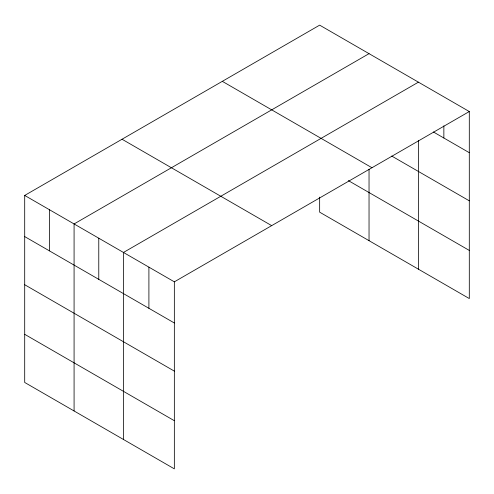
<?xml version="1.0" encoding="UTF-8"?>
<svg xmlns="http://www.w3.org/2000/svg" width="494" height="494" viewBox="0 0 494 494"><rect width="100%" height="100%" fill="white"/><g stroke="black" fill="none" stroke-linecap="round" stroke-linejoin="round"><path stroke-width="0.74" d="M418.424 140.617L418.424 269.187M24.7 195.439L174.345 281.833L174.345 468.855L24.7 382.461L24.7 195.439L319.655 25.145L469.3 111.539L469.3 298.561L319.655 212.167L319.655 197.125M369.037 53.655L74.081 223.949L74.081 410.971M418.424 82.165L123.463 252.459L123.463 439.481M174.345 281.833L469.3 111.539M433.423 131.984L469.3 152.695M391.73 156.048L469.3 200.83M222.319 81.343L371.963 167.738M348.35 180.6L469.3 250.427M122.037 139.24L271.681 225.635M24.7 236.589L174.345 322.99M24.7 284.729L174.345 371.124M24.7 334.321L174.345 420.715M443.859 125.816L443.859 138.005M369.037 169.244L369.037 240.677M148.904 267.149L148.904 308.299M98.775 238.207L98.775 279.357M49.394 209.691L49.394 250.847"/></g></svg>
